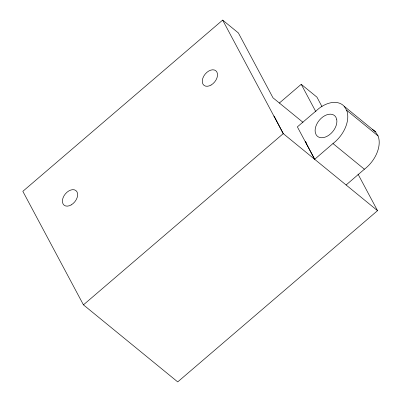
<?xml version="1.0" encoding="UTF-8"?>
<svg xmlns="http://www.w3.org/2000/svg" width="402" height="402" viewBox="0 0 402 402"><rect width="100%" height="100%" fill="white"/><g stroke="black" fill="none" stroke-linecap="round" stroke-linejoin="round"><path stroke-width="0.6" d="M314.676 159.303L332.972 143.544A26.854 17.587 -50.7 0 0 346.635 110.243L344.127 106.228A26.854 17.587 -50.7 0 0 319.032 108.379L297.364 126.871L314.676 159.303L305.374 141.68L306.339 142.474M346.102 184.985L364.398 169.227A26.854 17.587 -50.7 0 0 378.061 135.926L375.553 131.911L344.127 106.228M302.972 122.308L272.998 97.812L238.371 32.939L222.658 20.1L22.839 191.332L83.435 304.852L177.709 381.9L377.528 210.668L358.021 174.121M279.284 103.103L301.224 84.304L316.937 97.148L321.962 106.56M377.528 210.668L283.254 133.62L222.658 20.1M83.435 304.852L283.254 133.62L274.742 117.278M346.635 110.243L378.061 135.926M332.972 143.544L364.398 169.227M301.224 84.304L315.892 111.791M273.948 115.997L274.596 117.404M372.337 129.494A26.854 17.587 -50.7 0 1 375.553 131.911M336.755 119.67L335.941 117.304A13.427 8.794 -50.7 0 0 322.886 116.897A13.427 8.794 -50.7 0 0 315.253 132.258L316.067 134.625A13.427 8.794 -50.7 0 0 329.117 135.027A13.427 8.794 -50.7 0 0 336.755 119.67M211.02 85.073A9.397 6.156 -50.7 0 0 215.874 70.782A9.397 6.156 -50.7 0 0 202.814 78.264A9.397 6.156 -50.7 0 0 211.02 85.073M71.144 204.935A9.397 6.156 -50.7 0 0 75.998 190.643A9.397 6.156 -50.7 0 0 62.943 198.126A9.397 6.156 -50.7 0 0 71.144 204.935"/></g></svg>
